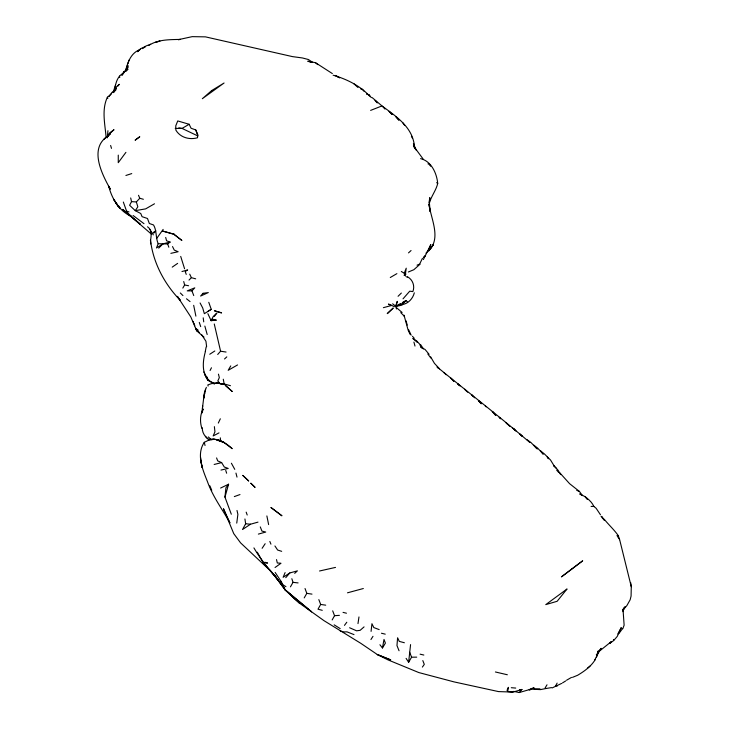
<?xml version="1.0" encoding="UTF-8"?>
<svg xmlns="http://www.w3.org/2000/svg" width="729" height="729" viewBox="0 0 729 729"><rect width="100%" height="100%" fill="white"/><g stroke="black" fill="none" stroke-linecap="round" stroke-linejoin="round"><path stroke-width="1.09" d="M202.334 427.814C201.988 432.57 205.141 437.227 209.086 439.642M150.748 243.951L150.511 240.178C153.099 262.686 164.508 284.21 180.391 300.448L177.366 296.348L190.834 316.978L196.739 330.911L199.454 332.415M619.313 538.33L631.278 586.708L631.077 596.067L630.148 599.785L626.867 605.599L622.821 610.209M253.929 547.898C261.975 561.895 273.011 573.778 283.207 586.389L271.37 571.718L240.606 542.886L233.763 533.655L223.466 508.742L229.936 522.857C222.227 509.106 212.695 496.495 207.391 481.459C202.58 469.43 196.201 454.386 204.275 442.321L208.576 440.243L213.661 439.35M150.511 240.178L150.456 240.816C151.322 236.014 152.215 229.963 147.531 226.765M107.3 137.863L107.928 130.691M231.312 514.227L224.96 497.142L225.908 487.847L228.587 484.22L220.614 488.047M406.089 658.36L408.623 662.269L410.573 644.609M201.887 412.605L204.311 393.095L206.38 387.318M371.079 631.387L371.936 623.705L373.795 627.56L379.171 629.601M202.398 408.468L202.717 405.862M236.743 523.112L237.891 514.355L237.007 510.482M429.053 202.689L429.773 197.632L429.399 202.881L430.11 211.574L429.017 204.375C431.058 219.238 441.428 238.237 428.716 250.803L433.226 244.835L428.716 250.803M357.985 623.614L358.978 616.934M114.735 90.086C115.455 83.671 117.141 76.363 123.356 73.11L123.948 71.688L128.003 69.118L125.88 71.442M507.685 691.539L508.395 687.329L507.056 690.29L507.685 691.539L512.979 692.076L521.946 689.497L519.185 692.55L513.626 691.365M599.083 651.106L597.297 655.025L598.144 651.125L597.297 655.025L594.645 660.237M382.443 647.972L384.01 639.451L385.404 643.124L382.443 647.972L379.918 644.746M205.296 351.524L206.17 346.895M204.731 392.995L203.628 398.435L205.514 389.24M205.496 351.187C202.771 360.973 201.578 371.972 208.148 380.529L213.688 383.044M622.949 611.667L623.468 609.626M414.309 292.812C412.933 298.516 408.213 303.747 402.235 304.558L402.144 305.114L395.829 306.462M202.115 412.887L203.145 408.942C199.965 414.929 199.819 422.191 201.933 428.552M395.965 306.226L397.287 301.35L395.637 306.189L396.485 308.978M224.96 497.142L228.587 484.22M429.053 204.694C430.447 197.03 435.924 191.089 437.71 183.508C436.826 173.229 431.249 161.091 420.578 158.63M125.57 70.74C127.529 63.414 129.853 55.896 136.195 51.513L140.36 49.198L137.471 51.695M127.857 63.751L129.033 60.097M112.986 92.729L115.483 85.211M111.264 94.005L107.373 97.239C101.522 109.76 104.967 123.775 106.079 136.934M126.226 68.836L127.502 65.136L128.131 65.756M622.812 628.726L624.124 625.172L623.003 609.143M405.479 276.045L404.276 273.22L406.226 268.181L405.524 273.275L404.449 275.207M596.358 657.43L597.57 654.305M130.682 197.951L131.53 201.623L129.625 205.286L135.257 210.654L140.77 213.524L142.064 216.677L147.495 218.5L149.336 223.493L153.546 224.979C156.908 230.665 155.514 237.581 158.175 243.686L156.471 247.96L162.959 243.841L170.076 242.074L166.567 240.78L165.693 237.444M285.112 572.593L283.125 577.286L289.805 572.958L297.405 570.853L294.689 573.368M163.15 229.407L156.835 238.246M218.308 423.084L220.331 418.792M422.456 258.303L419.612 264.117L417.043 265.165M423.367 259.551L430.821 244.634L428.078 251.058L425.982 253.163M210.061 370.514L211.456 367.771M207.874 313.67L211.118 320.66L213.433 319.384L216.395 320.168L211.118 320.66L213.251 316.441L216.868 313.042L214.308 316.432M519.185 692.55L529.145 689.689L533.956 687.538M622.539 628.617L619.03 633.392M555.626 685.925L557.12 683.109M617.818 633.984L621.254 627.605L617.253 636.417L613.663 640.563L609.754 643.406L611.257 641.657L598.099 652.2L601.088 648.318L598.564 652.446L596.313 654.651M244.926 518.975L245.655 523.759L242.52 529.509L250.53 524.215L257.993 522.128M623.441 609.863L625.19 606.683L622.876 610.091M332.169 619.932L334.538 615.686L332.688 610.838M318.828 599.612L320.669 604.441L317.999 609.198L322.254 610.319M208.576 440.243L208.977 439.532C217.807 437.637 226.045 442.913 232.205 448.672L223.274 442.011L220.131 441.236M290.461 586.836L293.022 582.343L291.837 578.717M304.203 597.898L306.809 593.351L305.023 588.513M106.68 137.116L109.924 132.678L114.006 129.707L107.537 135.621M182.824 288.101L184.628 284.975L183.726 281.54M113.533 91.781L116.275 87.043L119.292 84.3L118.034 85.986M230.756 365.903L228.195 370.305L237.554 364.937M408.623 662.269L411.584 657.194L409.68 652.282M547.014 684.804L545.174 687.811L545.975 688.513L551.379 687.62M121.798 75.087L123.948 71.688M370.943 639.524L372.984 636.317M262.121 548.299L265.156 543.716M122.089 74.923L123.356 73.11M108.976 96.638L111.92 92.455L115.911 89.813L113.706 92.373M422.392 667.081L424.296 664.383L422.811 660.583M595.493 659.189C591.328 666.288 584.567 671.108 577.65 675.264L572.502 677.359M125.917 152.352L118.262 162.676L118.262 155.122M115.51 89.357L113.615 91.89L116.44 88.182L113.241 92.41M344.462 625.373L346.813 622.229M211.118 320.66L212.394 318.965M122.244 74.923L128.404 66.795M285.759 577.669L289.805 572.958M153.792 233.089L155.815 230.783L152.334 233.125L153.309 234.884M217.698 354.476L220.577 351.205L214.271 323.995M423.904 257.2L425.089 255.87L423.658 257.264M131.53 201.623L136.35 201.951L139.768 198.27L143.385 199.272M107.172 137.17L110.553 133.562L104.129 139.057L108.475 135.74C88.537 147.65 101.623 173.73 110.316 189.139L108.685 186.196C111.892 198.452 118.617 210.18 130.373 215.994L131.129 216.076M191.946 290.862L194.78 287.846L187.244 290.88L191.946 290.862L193.75 295.573M403.009 303.747L406.126 300.503L407.511 302.052M158.694 248.133L162.959 243.841L167.652 243.978L170.076 242.074M189.021 280.064L191.39 277.685L195.682 278.833M403.037 298.835L409.734 291.181L412.869 291.591C415.02 286.069 412.842 279.808 407.666 276.874M398.07 296.284L401.351 293.049M420.05 264.208L413.862 269.712L408.386 271.981M408.513 252.881L411.056 250.53M224.532 358.969L226.801 356.882M137.681 51.477L141.007 48.524L145.381 46.528L143.859 47.667M364.063 626.885L360.144 630.33L356.599 630.813L349.619 627.76M587.392 668.247L589.98 666.087M142.529 48.633L145.937 46.018L150.63 44.241M275.052 567.499L281.011 563.235L277.312 562.988L276.51 559.599M148.579 45.535C157.92 39.366 169.666 39.658 180.464 39.412L178.45 39.703M172.226 267.133L177.639 263.379M566.533 680.248L571.518 677.396M209.752 354.248L214.809 350.986M208.767 302.316L211.255 309.342L204.348 313.689L202.726 308.002L200.083 302.972M562.496 682.927L565.668 680.95M552.099 687.948L561.612 683.428M208.175 311.155L211.255 309.342M189.139 124.276L177.748 120.932L175.762 125.825L175.871 130.145C180.3 137.581 189.44 140.041 197.486 137.772L197.796 134.601L195.755 129.935L191.08 128.249L189.139 124.276L182.05 128.413L175.233 128.432M390.279 277.503L396.895 273.639M154.502 203.783L145.627 208.886L135.257 210.654L137.836 206.817L136.35 201.951M404.03 275.179L406.007 274.086M395.729 306.18L400.458 303.601M402.344 302.562L406.126 300.503L401.242 304.084L395.701 306.317M218.982 432.889L213.16 435.951L214.946 431.86L214.372 426.638M370.624 110.389L381.978 105.924C395.984 116.321 412.878 127.192 414.437 146.392L413.425 143.422L416.095 150.046M234.328 496.595L239.987 494.554M125.898 175.47L131.749 173.584M222.163 384.538L224.167 383.946L230.464 385.705M181.977 271.534L187.635 269.912L185.239 271.562L186.241 274.386M258.367 534.102L265.73 532.052L261.921 531.077L260.28 526.903M347.496 592.814L363.334 588.522M383.381 307.674L391.673 305.433L388.457 304.084L394.435 306.699M214.162 464.464L221.634 462.605L224.295 467.007L228.204 468.446L220.987 470.059M319.53 570.998L335.504 567.408M170.868 253.346L178.14 251.724L174.249 250.074L172.527 246.557M545.975 688.513L540.517 689.607L532.061 689.233M178.532 39.63L192.201 36.65L205.441 36.86L292.457 56.607L302.444 57.965L308.394 59.514L312.486 62.266M519.713 689.698L521.946 689.497L519.804 689.607M334.538 615.686L339.395 615.358M212.531 439.268L214.681 439.177M591.082 506.445L593.825 506.391L596.112 508.25L600.45 514.738M539.97 688.823L534.603 688.923L533.646 688.13M411.584 657.194L416.706 657.148M214.253 383.235L216.449 383.29M158.175 243.686L162.959 243.841M512.979 692.076L498.527 691.593L454.03 681.888L418.801 672.557L388.028 659.9L377.33 654.542L360.8 643.324L324.059 620.707L299.847 603.439L294.589 598.965L285.075 589.77L274.241 575.099L263.051 562.524L257.301 552.199M555.398 685.798L557.503 685.88M217.889 440.507L220.605 440.626L220.322 437.847M511.302 687.711L515.731 688.076M245.655 523.759L250.53 524.215M333.107 75.205C346.639 79.096 360.071 85.657 369.731 96.219M293.022 582.343L298.097 582.918M263.051 562.524L267.616 563.061L264.8 562.214M619.522 539.706L618.32 535.669L616.989 535.496L618.511 538.02M320.669 604.441L325.708 605.17M306.809 593.351L311.985 594.126M220.577 351.205L226.072 352.043M178.796 127.848L182.05 128.413L197.878 135.968L195.755 129.935M317.716 64.617L315.493 62.703L307.775 61.209L310.955 62.284M184.628 284.975L188.601 285.75M406.281 276.801L407.529 277.075M420.086 654.177L423.841 655.043M507.348 674.762L495.41 671.974M381.449 633.237L385.249 634.157M343.049 612.378L346.466 613.207M223.402 384.411L217.178 382.871L223.402 384.411L217.178 382.871L211.228 383.709L207.829 384.921L208.111 386.069M340.243 630.977L343.933 631.934L346.958 631.843L354.002 634.604M404.376 642.75L399.282 641.383L397.597 637.784L396.968 645.557L399.045 650.751M220.149 440.808L216.012 439.633L224.505 442.685L218.782 440.043M360.691 88.902L362.595 89.503L363.889 91.125M281.676 551.334L277.64 550.04L274.924 545.966M123.329 202.033L126.573 211.109L128.997 211.948M576.73 490.38L579.455 491.464L582.48 495.656M579.455 491.464L569.586 483.673L559.799 472.82M427.969 163.852L430.575 164.973L429.472 164.426L430.648 166.239M221.634 462.605L217.689 460.874L216.586 457.921M366.669 93.932L369.457 95.171L371.289 97.659M366.742 93.959L369.457 95.171M361.475 89.002L362.595 89.503M512.414 428.06L514.164 428.843L516.159 431.24M417.371 342.448L412.842 338.475L416.678 340.89L419.612 344.097L421.025 347.314L425.034 349.446L429.117 354.312M335.176 75.433L339.623 77.812L336.16 75.789M401.315 271.498L404.276 273.22M438.503 368.409L437.072 366.951C467.954 392.111 499.638 416.669 529.883 442.53M315.493 62.703L332.333 73.556M275.161 572.447L281.048 581.35L282.287 584.43L285.95 586.654M443.833 372.555L446.175 374.761M214.417 384.101L210.672 381.805L207.373 378.679L203.856 371.963M334.155 624.835L340.17 628.598M581.569 495.073L579.737 493.888L585.141 496.704L587.319 499.037M421.025 347.314L423.449 348.881L420.578 344.571M353.929 83.817L357.985 87.507M144.005 223.694L133.097 215.502M526.839 439.569L530.931 442.494L536.553 448.326M500.03 417.963L499.11 417.28L500.586 418.811M196.739 330.911L195.819 328.387L198.315 330.301M186.496 298.781L190.05 301.587M392.639 303.793L395.637 306.189M396.776 307.93L402.107 312.468L400.759 312.623L404.404 316.304L404.03 315.192L408.122 330.137L410.108 334.365M436.644 182.614L437.71 183.508M203.992 337.099L198.279 332.233L195.819 328.387M381.978 105.924L372.164 97.595M485.268 406.099L486.143 406.846M130.373 215.994L122.754 209.405L151.614 234.31M225.89 385.942L232.269 391.519L225.015 385.03M127.648 213.068L140.278 224.204L132.514 217.916L127.648 213.068L126.573 211.109M298.443 602.136L299.847 603.439L285.075 589.77L274.241 575.099L276.61 577.869L269.539 569.823M208.357 436.944L211.246 439.678M556.637 468.492L553.703 465.631L558.068 470.241L560.656 474.597M507.621 424.278L506.099 422.784L509.945 426.483M180.327 292.985L182.933 295.573M513.079 428.379L515.285 430.602M522.119 436.297L519.895 434.028L522.256 436.197M466.123 390.744L464.655 389.213L467.699 392.22M391.983 114.462L389.067 111.382L392.093 114.407M459.106 385.286L457.648 383.746L459.981 385.978M453.648 381.194L450.795 378.132L453.784 381.103M205.45 436.325L207.792 438.894M382.834 106.735L384.939 109.077M556.683 470.178L558.669 472.392M473.03 396.348L471.636 394.79L474.579 397.806M412.459 336.279L414.254 338.283M398.818 120.094L396.029 116.932L398.945 120.021M604.159 519.148C608.724 524.898 614.073 529.619 618.32 535.669M377.157 102.798L375.061 100.42L377.294 102.753M481.158 403.711L478.379 400.531L481.24 403.684M587.146 499.128L585.141 496.704C588.585 499.329 592.085 502.345 593.825 506.391M219.748 383.372L217.825 380.948L219.329 377.631L218.445 374.141M537.309 449.073L533.765 445.173L537.638 448.089L543.26 454.203L540.563 450.887L544.308 453.839L550.513 459.99L554.423 466.341M547.998 457.958L547.242 456.965L548.39 458.76M427.814 353.984L430.821 358.003M601.042 516.232L602.892 518.747M439.569 368.838L434.438 363.352L430.639 356.846M402.8 122.745L404.631 125.397M624.015 607.448L624.398 608.022M201.477 334.483L205.933 341.236L206.626 346.667M415.566 149.226L413.443 145.909L423.093 158.958M411.174 335.194L408.668 329.818M602.181 516.724L604.241 520.36M205.049 374.979L208.148 380.529L206.99 376.929M118.453 205.532L119.419 207.291M231.403 463.234L234.765 469.358M282.287 584.43L285.075 589.77L311.547 611.768L285.075 589.77L281.048 581.35M149.983 229.316L151.377 232.068M411.429 136.232L412.332 138.063M189.713 274.15L191.39 277.685M209.852 485.806L211.765 490.316M138.519 195.29L139.768 198.27M269.83 541.465L270.942 544.171M180.71 256.408L184.574 268.755M167.652 243.978L168.827 247.222M246.174 512.15L247.204 515.011M194.087 323.676L194.798 325.781M107.373 97.239L107.81 98.552M199.29 322.409L200.694 326.628M225.744 470.442L226.637 473.212M193.13 321.398L193.777 323.412M204.849 326.082L207.182 334.502M110.626 145.472L111.482 148.37M119.401 76.117L119.775 77.438M413.917 342.074L414.983 346.056M406.099 320.888L407.219 325.088M235.959 473.085L236.998 477.112M195.882 316.14L193.677 305.333M204.275 442.321L205.049 445.51M266.869 515.932L268.627 524.588M613.472 639.579L613.663 640.563M223.284 379.217L224.167 383.946M200.83 460.537L202.088 467.499L200.475 456.901M630.685 582.635L631.278 586.708M203.209 317.817L203.728 321.872M393.095 308.148L387.318 313.579L393.095 308.148M566.925 589.087L557.138 601.288L545.766 604.623L566.925 589.087M203.026 293.322L200.621 296.047L208.303 292.575L203.026 293.322M211.702 90.551L202.343 98.697L224.076 83.006L211.702 90.551M137.417 138.446L135.102 140.214L139.786 136.751L137.417 138.446M571.618 569.167L561.439 576.876L582.699 560.801L571.618 569.167M531.004 689.187L529.764 690.09L529.145 689.689L531.004 689.187M156.398 41.845L155.933 42.136L159.952 41.179L156.398 41.845M173.63 234.036L162.449 231.002L174.249 234.419L173.63 234.036L181.767 240.36L173.63 234.036M220.878 312.568L214.381 310.754L221.561 312.969L220.878 312.568M390.635 659.854L377.33 654.542L390.635 659.854M493.232 412.277L492.248 411.675L495.82 415.521L493.232 412.277M281.831 515.722L271.051 507.566L281.831 515.722M248.625 480.921L242.83 475.417L248.625 480.921M254.968 487.254L250.876 483.254L254.968 487.254M120.212 208.33L115.738 202.999L120.212 208.33M118.453 206.526L113.678 199.382L118.453 206.526"/></g></svg>
